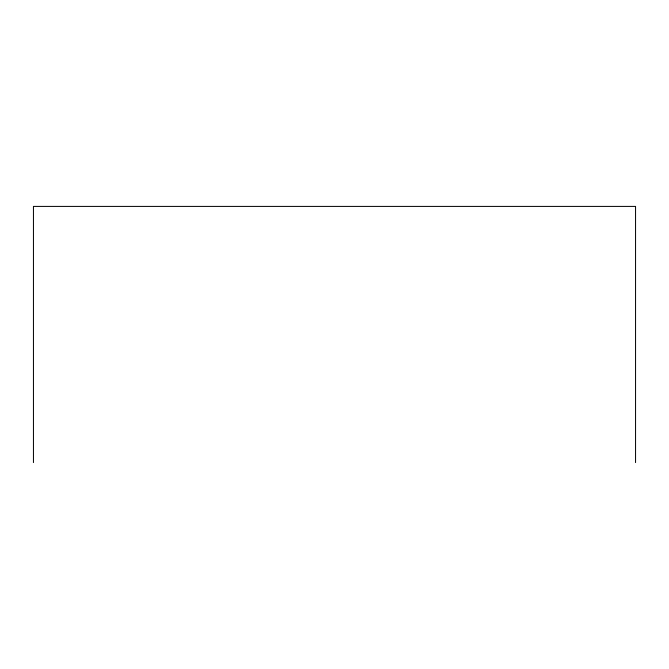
<?xml version="1.0" encoding="UTF-8"?>
<svg xmlns="http://www.w3.org/2000/svg" width="669" height="669" viewBox="0 0 669 669"><rect width="100%" height="100%" fill="white"/><g stroke="black" fill="none" stroke-linecap="round" stroke-linejoin="round"><path stroke-width="1" d="M635.55 462.588L635.55 206.412L33.45 206.412L33.45 462.588"/></g></svg>
